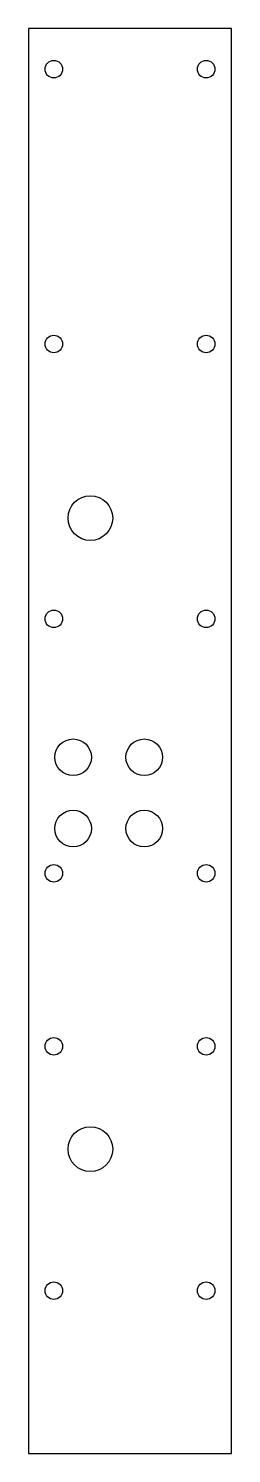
# Model space of a CAD drawing. Extents: x 0 to 100, y 0 to 700.
import ezdxf

# ---------------------------------------------------------------- set-up
doc = ezdxf.new("R2010")
doc.units = 0
doc.layers.get('0').update_dxf_attribs({"linetype": 'CONTINUOUS'})

msp = doc.modelspace()

# ---------------------------------------------------------------- linework, layer by layer
msp.add_lwpolyline([(0, 0), (100, 0), (100, 700), (0, 700)], close=True)
for centre, radius in [((12.5, 680), 4.3), ((87.5, 680), 4.3), ((12.5, 545), 4.3), ((87.5, 545), 4.3), ((30.5, 459.5), 11), ((12.5, 410), 4.3), ((87.5, 410), 4.3), ((22, 342), 9), ((57, 342), 9), ((22, 307), 9), ((57, 307), 9), ((12.5, 285), 4.3), ((87.5, 285), 4.3), ((12.5, 200), 4.3), ((87.5, 200), 4.3), ((30.5, 149.5), 11), ((12.5, 80), 4.3), ((87.5, 80), 4.3)]:
    msp.add_circle(centre, radius)

doc.saveas('drawing.dxf')
